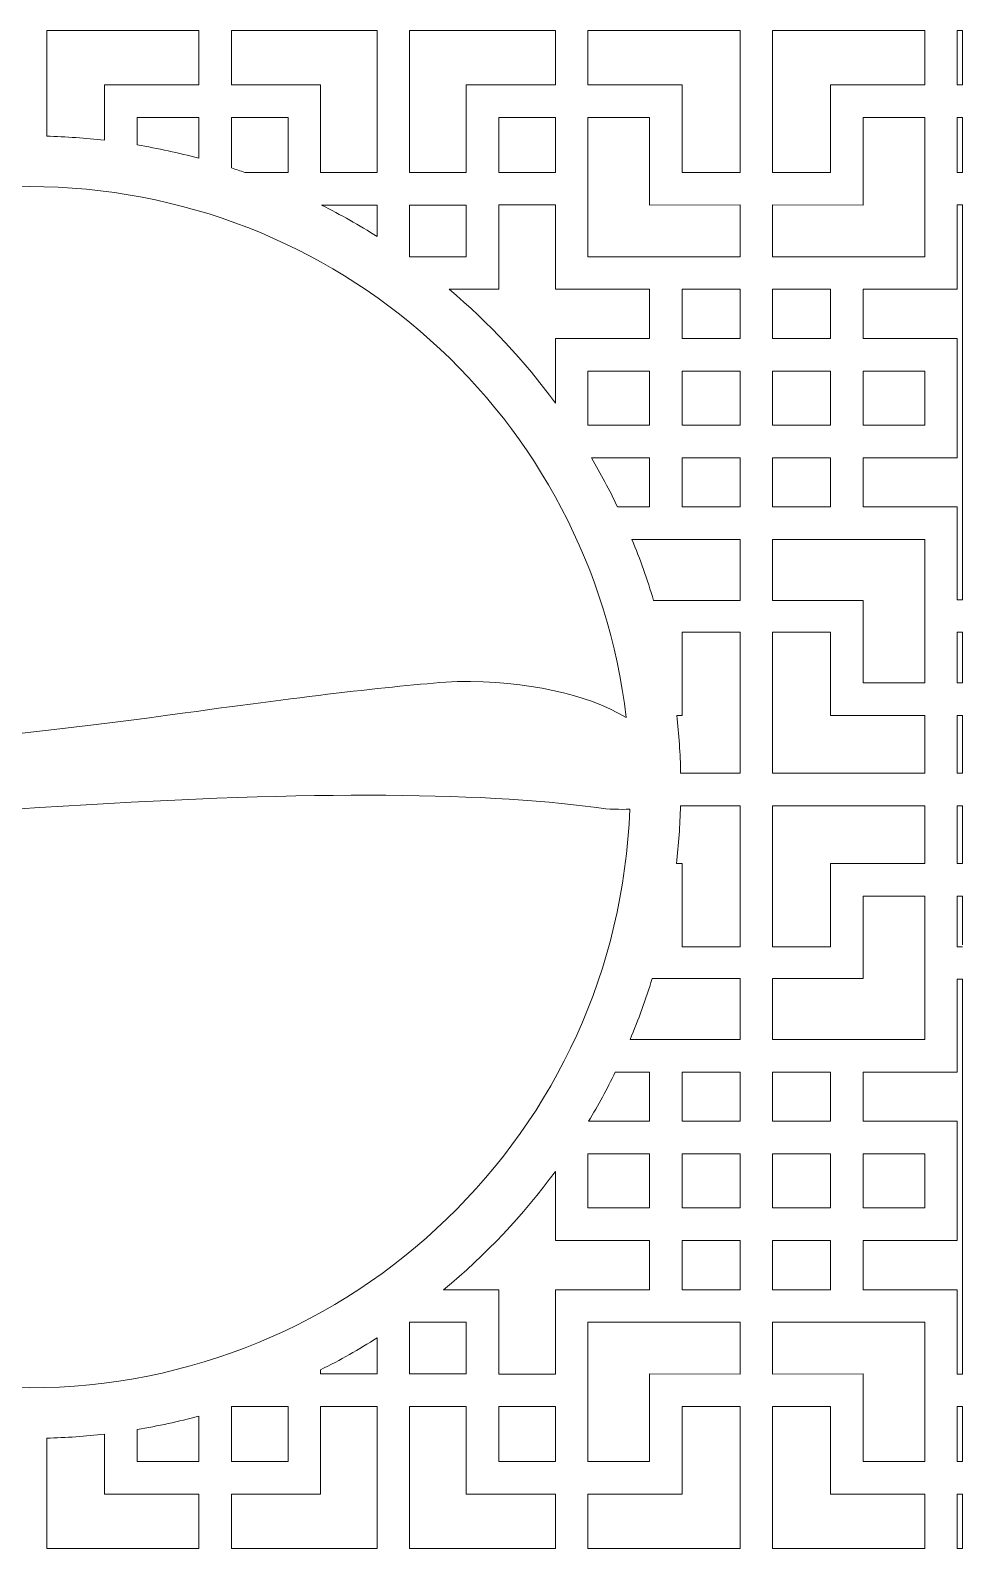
# Model space of a CAD drawing. Header units: centimetres. Extents: x -193 to 324, y -200 to 64.
# Drawn here: x -141.5 to -90, y -110 to -26.1 of the extents above; entities that cross this region are included whole.
import ezdxf

# ---------------------------------------------------------------- set-up
doc = ezdxf.new("R2010")
doc.units = ezdxf.units.CM
doc.header["$MEASUREMENT"] = 0
doc.layers.add('layer 1', color=7, linetype='Continuous')

msp = doc.modelspace()

# ---------------------------------------------------------------- linework, layer by layer
at = {"layer": 'layer 1', "color": 114, "lineweight": 9}
for points, knots in [([(-137.39157, -32.17346), (-137.39157, -32.17346), (-137.39314, -29.10628), (-137.39314, -29.10628), (-137.39314, -29.10628), (-137.39314, -29.10628), (-132.18815, -29.10628), (-132.18815, -29.10628), (-132.18815, -29.10628), (-132.18815, -29.10628), (-132.18815, -26.09628), (-132.18815, -26.09628), (-132.18815, -26.09628), (-132.18815, -26.09628), (-140.59065, -26.09628), (-140.59065, -26.09628), (-140.59065, -26.09628), (-140.59065, -26.09628), (-140.59067, -31.94836), (-140.59067, -31.94836), (-140.59067, -31.94836), (-139.51184, -31.97656), (-138.44479, -32.05228), (-137.39157, -32.17346)], [0, 0, 0, 0, 0.14285714, 0.14285714, 0.14285714, 0.14285714, 0.28571429, 0.28571429, 0.28571429, 0.28571429, 0.42857143, 0.42857143, 0.42857143, 0.42857143, 0.57142857, 0.57142857, 0.57142857, 0.57142857, 0.71428571, 0.71428571, 0.71428571, 0.71428571, 1, 1, 1, 1]), ([(-125.45315, -29.10628), (-125.45315, -29.10628), (-125.45315, -33.95128), (-125.45315, -33.95128), (-125.45315, -33.95128), (-125.45315, -33.95128), (-122.32315, -33.95128), (-122.32315, -33.95128), (-122.32315, -33.95128), (-122.32315, -33.95128), (-122.32315, -26.09628), (-122.32315, -26.09628), (-122.32315, -26.09628), (-122.32315, -26.09628), (-130.38565, -26.09628), (-130.38565, -26.09628), (-130.38565, -26.09628), (-130.38565, -26.09628), (-130.38565, -29.10628), (-130.38565, -29.10628), (-130.38565, -29.10628), (-130.38565, -29.10628), (-125.45315, -29.10628), (-125.45315, -29.10628)], [0, 0, 0, 0, 0.14285714, 0.14285714, 0.14285714, 0.14285714, 0.28571429, 0.28571429, 0.28571429, 0.28571429, 0.42857143, 0.42857143, 0.42857143, 0.42857143, 0.57142857, 0.57142857, 0.57142857, 0.57142857, 0.71428571, 0.71428571, 0.71428571, 0.71428571, 1, 1, 1, 1]), ([(-120.54315, -26.09628), (-120.54315, -26.09628), (-120.54315, -33.95128), (-120.54315, -33.95128), (-120.54315, -33.95128), (-120.54315, -33.95128), (-117.41064, -33.95128), (-117.41064, -33.95128), (-117.41064, -33.95128), (-117.41064, -33.95128), (-117.41315, -29.10628), (-117.41315, -29.10628), (-117.41315, -29.10628), (-117.41315, -29.10628), (-112.48065, -29.10628), (-112.48065, -29.10628), (-112.48065, -29.10628), (-112.48065, -29.10628), (-112.48065, -26.09628), (-112.48065, -26.09628), (-112.48065, -26.09628), (-112.48065, -26.09628), (-120.54315, -26.09628), (-120.54315, -26.09628)], [0, 0, 0, 0, 0.14285714, 0.14285714, 0.14285714, 0.14285714, 0.28571429, 0.28571429, 0.28571429, 0.28571429, 0.42857143, 0.42857143, 0.42857143, 0.42857143, 0.57142857, 0.57142857, 0.57142857, 0.57142857, 0.71428571, 0.71428571, 0.71428571, 0.71428571, 1, 1, 1, 1]), ([(-102.27565, -26.09628), (-102.27565, -26.09628), (-102.27565, -33.95128), (-102.27565, -33.95128), (-102.27565, -33.95128), (-102.27565, -33.95128), (-105.47565, -33.95128), (-105.47565, -33.95128), (-105.47565, -33.95128), (-105.47565, -33.95128), (-105.47315, -29.10628), (-105.47315, -29.10628), (-105.47315, -29.10628), (-105.47315, -29.10628), (-110.67815, -29.10628), (-110.67815, -29.10628), (-110.67815, -29.10628), (-110.67815, -29.10628), (-110.67815, -26.09628), (-110.67815, -26.09628), (-110.67815, -26.09628), (-110.67815, -26.09628), (-102.27565, -26.09628), (-102.27565, -26.09628)], [0, 0, 0, 0, 0.14285714, 0.14285714, 0.14285714, 0.14285714, 0.28571429, 0.28571429, 0.28571429, 0.28571429, 0.42857143, 0.42857143, 0.42857143, 0.42857143, 0.57142857, 0.57142857, 0.57142857, 0.57142857, 0.71428571, 0.71428571, 0.71428571, 0.71428571, 1, 1, 1, 1]), ([(-100.47609, -26.09628), (-100.47609, -26.09628), (-100.47609, -33.95128), (-100.47609, -33.95128), (-100.47609, -33.95128), (-100.47609, -33.95128), (-97.27609, -33.95128), (-97.27609, -33.95128), (-97.27609, -33.95128), (-97.27609, -33.95128), (-97.27859, -29.10628), (-97.27859, -29.10628), (-97.27859, -29.10628), (-97.27859, -29.10628), (-92.07359, -29.10628), (-92.07359, -29.10628), (-92.07359, -29.10628), (-92.07359, -29.10628), (-92.07359, -26.09628), (-92.07359, -26.09628), (-92.07359, -26.09628), (-92.07359, -26.09628), (-100.47609, -26.09628), (-100.47609, -26.09628)], [0, 0, 0, 0, 0.14285714, 0.14285714, 0.14285714, 0.14285714, 0.28571429, 0.28571429, 0.28571429, 0.28571429, 0.42857143, 0.42857143, 0.42857143, 0.42857143, 0.57142857, 0.57142857, 0.57142857, 0.57142857, 0.71428571, 0.71428571, 0.71428571, 0.71428571, 1, 1, 1, 1]), ([(-89.97662, -26.09628), (-89.97662, -26.09628), (-89.9766, -29.10626), (-89.9766, -29.10626), (-89.9766, -29.10626), (-89.9766, -29.10626), (-90.27109, -29.10628), (-90.27109, -29.10628), (-90.27109, -29.10628), (-90.27109, -29.10628), (-90.27109, -26.09628), (-90.27109, -26.09628), (-90.27109, -26.09628), (-90.27109, -26.09628), (-89.97662, -26.09628), (-89.97662, -26.09628)], [0, 0, 0, 0, 0.2, 0.2, 0.2, 0.2, 0.4, 0.4, 0.4, 0.4, 0.6, 0.6, 0.6, 0.6, 1, 1, 1, 1]), ([(-132.1897, -33.16508), (-132.1897, -33.16508), (-132.18815, -30.90628), (-132.18815, -30.90628), (-132.18815, -30.90628), (-132.18815, -30.90628), (-135.59065, -30.90628), (-135.59065, -30.90628), (-135.59065, -30.90628), (-135.59065, -30.90628), (-135.59069, -32.4269), (-135.59069, -32.4269), (-135.59069, -32.4269), (-134.43759, -32.61904), (-133.303, -32.86604), (-132.1897, -33.16508)], [0, 0, 0, 0, 0.2, 0.2, 0.2, 0.2, 0.4, 0.4, 0.4, 0.4, 0.6, 0.6, 0.6, 0.6, 1, 1, 1, 1]), ([(-129.63835, -33.95378), (-129.63835, -33.95378), (-127.25315, -33.95378), (-127.25315, -33.95378), (-127.25315, -33.95378), (-127.25315, -33.95378), (-127.25315, -30.90628), (-127.25315, -30.90628), (-127.25315, -30.90628), (-127.25315, -30.90628), (-130.38565, -30.90628), (-130.38565, -30.90628), (-130.38565, -30.90628), (-130.38565, -30.90628), (-130.38566, -33.70101), (-130.38566, -33.70101), (-130.38566, -33.70101), (-130.13535, -33.7826), (-129.88623, -33.86687), (-129.63835, -33.95378)], [0, 0, 0, 0, 0.16666667, 0.16666667, 0.16666667, 0.16666667, 0.33333333, 0.33333333, 0.33333333, 0.33333333, 0.5, 0.5, 0.5, 0.5, 0.66666667, 0.66666667, 0.66666667, 0.66666667, 1, 1, 1, 1]), ([(-115.61315, -33.95378), (-115.61315, -33.95378), (-112.48065, -33.95378), (-112.48065, -33.95378), (-112.48065, -33.95378), (-112.48065, -33.95378), (-112.48065, -30.90628), (-112.48065, -30.90628), (-112.48065, -30.90628), (-112.48065, -30.90628), (-115.61315, -30.90628), (-115.61315, -30.90628), (-115.61315, -30.90628), (-115.61315, -30.90628), (-115.61315, -33.95378), (-115.61315, -33.95378)], [0, 0, 0, 0, 0.2, 0.2, 0.2, 0.2, 0.4, 0.4, 0.4, 0.4, 0.6, 0.6, 0.6, 0.6, 1, 1, 1, 1]), ([(-107.27565, -35.75378), (-107.27565, -35.75378), (-102.27565, -35.74878), (-102.27565, -35.74878), (-102.27565, -35.74878), (-102.27565, -35.74878), (-102.27565, -38.60878), (-102.27565, -38.60878), (-102.27565, -38.60878), (-102.27565, -38.60878), (-110.67815, -38.60878), (-110.67815, -38.60878), (-110.67815, -38.60878), (-110.67815, -38.60878), (-110.67815, -30.90628), (-110.67815, -30.90628), (-110.67815, -30.90628), (-110.67815, -30.90628), (-107.27565, -30.90628), (-107.27565, -30.90628), (-107.27565, -30.90628), (-107.27565, -30.90628), (-107.27565, -35.75378), (-107.27565, -35.75378)], [0, 0, 0, 0, 0.14285714, 0.14285714, 0.14285714, 0.14285714, 0.28571429, 0.28571429, 0.28571429, 0.28571429, 0.42857143, 0.42857143, 0.42857143, 0.42857143, 0.57142857, 0.57142857, 0.57142857, 0.57142857, 0.71428571, 0.71428571, 0.71428571, 0.71428571, 1, 1, 1, 1]), ([(-95.47609, -35.75378), (-95.47609, -35.75378), (-100.47609, -35.74878), (-100.47609, -35.74878), (-100.47609, -35.74878), (-100.47609, -35.74878), (-100.47609, -38.60878), (-100.47609, -38.60878), (-100.47609, -38.60878), (-100.47609, -38.60878), (-92.07359, -38.60878), (-92.07359, -38.60878), (-92.07359, -38.60878), (-92.07359, -38.60878), (-92.07359, -30.90628), (-92.07359, -30.90628), (-92.07359, -30.90628), (-92.07359, -30.90628), (-95.47609, -30.90628), (-95.47609, -30.90628), (-95.47609, -30.90628), (-95.47609, -30.90628), (-95.47609, -35.75378), (-95.47609, -35.75378)], [0, 0, 0, 0, 0.14285714, 0.14285714, 0.14285714, 0.14285714, 0.28571429, 0.28571429, 0.28571429, 0.28571429, 0.42857143, 0.42857143, 0.42857143, 0.42857143, 0.57142857, 0.57142857, 0.57142857, 0.57142857, 0.71428571, 0.71428571, 0.71428571, 0.71428571, 1, 1, 1, 1]), ([(-89.97662, -30.90628), (-89.97662, -30.90628), (-89.9766, -33.95376), (-89.9766, -33.95376), (-89.9766, -33.95376), (-89.9766, -33.95376), (-90.27109, -33.95378), (-90.27109, -33.95378), (-90.27109, -33.95378), (-90.27109, -33.95378), (-90.27109, -30.90628), (-90.27109, -30.90628), (-90.27109, -30.90628), (-90.27109, -30.90628), (-89.97662, -30.90628), (-89.97662, -30.90628)], [0, 0, 0, 0, 0.2, 0.2, 0.2, 0.2, 0.4, 0.4, 0.4, 0.4, 0.6, 0.6, 0.6, 0.6, 1, 1, 1, 1]), ([(-108.57075, -64.08141), (-110.48132, -47.56373), (-124.52015, -34.73583), (-141.54921, -34.73583), (-141.54921, -34.73583), (-159.88197, -34.73583), (-174.74921, -49.60307), (-174.74921, -67.93583), (-174.74921, -67.93583), (-174.74921, -68.00218), (-174.74901, -68.06848), (-174.74862, -68.13474), (-174.74862, -68.13474), (-174.59185, -68.08884), (-174.41446, -68.05138), (-174.21653, -68.02233), (-174.21653, -68.02233), (-156.953, -66.61976), (-143.19589, -65.23212), (-132.94521, -63.82955), (-132.94521, -63.82955), (-126.18602, -62.88953), (-121.17258, -62.30761), (-117.9049, -62.0838), (-117.9049, -62.0838), (-113.96426, -62.0838), (-110.84684, -62.74665), (-108.57075, -64.08141)], [0, 0, 0, 0, 0.125, 0.125, 0.125, 0.125, 0.25, 0.25, 0.25, 0.25, 0.375, 0.375, 0.375, 0.375, 0.5, 0.5, 0.5, 0.5, 0.625, 0.625, 0.625, 0.625, 0.75, 0.75, 0.75, 0.75, 1, 1, 1, 1]), ([(-122.32319, -37.49602), (-122.32319, -37.49602), (-122.32315, -35.75378), (-122.32315, -35.75378), (-122.32315, -35.75378), (-122.32315, -35.75378), (-125.40032, -35.75375), (-125.40032, -35.75375), (-125.40032, -35.75375), (-124.34382, -36.28505), (-123.31705, -36.86688), (-122.32319, -37.49602)], [0, 0, 0, 0, 0.25, 0.25, 0.25, 0.25, 0.5, 0.5, 0.5, 0.5, 1, 1, 1, 1]), ([(-120.54315, -38.61128), (-120.54315, -38.61128), (-117.41065, -38.61128), (-117.41065, -38.61128), (-117.41065, -38.61128), (-117.41065, -38.61128), (-117.41065, -35.75378), (-117.41065, -35.75378), (-117.41065, -35.75378), (-117.41065, -35.75378), (-120.54315, -35.75378), (-120.54315, -35.75378), (-120.54315, -35.75378), (-120.54315, -35.75378), (-120.54315, -38.61128), (-120.54315, -38.61128)], [0, 0, 0, 0, 0.2, 0.2, 0.2, 0.2, 0.4, 0.4, 0.4, 0.4, 0.6, 0.6, 0.6, 0.6, 1, 1, 1, 1]), ([(-112.48062, -46.69736), (-112.48062, -46.69736), (-112.48065, -43.12878), (-112.48065, -43.12878), (-112.48065, -43.12878), (-112.48065, -43.12878), (-107.27565, -43.12879), (-107.27565, -43.12879), (-107.27565, -43.12879), (-107.27565, -43.12879), (-107.27565, -40.40879), (-107.27565, -40.40879), (-107.27565, -40.40879), (-107.27565, -40.40879), (-112.48065, -40.41128), (-112.48065, -40.41128), (-112.48065, -40.41128), (-112.48065, -40.41128), (-112.48065, -35.74878), (-112.48065, -35.74878), (-112.48065, -35.74878), (-112.48065, -35.74878), (-115.60815, -35.74878), (-115.60815, -35.74878), (-115.60815, -35.74878), (-115.60815, -35.74878), (-115.59568, -40.40879), (-115.59568, -40.40879), (-115.59568, -40.40879), (-115.59568, -40.40879), (-118.35033, -40.40876), (-118.35033, -40.40876), (-118.35033, -40.40876), (-116.15327, -42.26237), (-114.18108, -44.37419), (-112.48062, -46.69736)], [0, 0, 0, 0, 0.1, 0.1, 0.1, 0.1, 0.2, 0.2, 0.2, 0.2, 0.3, 0.3, 0.3, 0.3, 0.4, 0.4, 0.4, 0.4, 0.5, 0.5, 0.5, 0.5, 0.6, 0.6, 0.6, 0.6, 0.7, 0.7, 0.7, 0.7, 0.8, 0.8, 0.8, 0.8, 1, 1, 1, 1]), ([(-89.97661, -35.74877), (-89.97661, -35.74877), (-89.97661, -57.57379), (-89.97661, -57.57379), (-89.97661, -57.57379), (-89.97661, -57.57379), (-90.27109, -57.57379), (-90.27109, -57.57379), (-90.27109, -57.57379), (-90.27109, -57.57379), (-90.27109, -52.43629), (-90.27109, -52.43629), (-90.27109, -52.43629), (-90.27109, -52.43629), (-95.47609, -52.43629), (-95.47609, -52.43629), (-95.47609, -52.43629), (-95.47609, -52.43629), (-95.47609, -49.72378), (-95.47609, -49.72378), (-95.47609, -49.72378), (-95.47609, -49.72378), (-90.27109, -49.72379), (-90.27109, -49.72379), (-90.27109, -49.72379), (-90.27109, -49.72379), (-90.27109, -43.12878), (-90.27109, -43.12878), (-90.27109, -43.12878), (-90.27109, -43.12878), (-95.47609, -43.12879), (-95.47609, -43.12879), (-95.47609, -43.12879), (-95.47609, -43.12879), (-95.47609, -40.40879), (-95.47609, -40.40879), (-95.47609, -40.40879), (-95.47609, -40.40879), (-90.27109, -40.41128), (-90.27109, -40.41128), (-90.27109, -40.41128), (-90.27109, -40.41128), (-90.27109, -35.74878), (-90.27109, -35.74878), (-90.27109, -35.74878), (-90.27109, -35.74878), (-89.97661, -35.74877), (-89.97661, -35.74877)], [0, 0, 0, 0, 0.07692308, 0.07692308, 0.07692308, 0.07692308, 0.15384615, 0.15384615, 0.15384615, 0.15384615, 0.23076923, 0.23076923, 0.23076923, 0.23076923, 0.30769231, 0.30769231, 0.30769231, 0.30769231, 0.38461538, 0.38461538, 0.38461538, 0.38461538, 0.46153846, 0.46153846, 0.46153846, 0.46153846, 0.53846154, 0.53846154, 0.53846154, 0.53846154, 0.61538462, 0.61538462, 0.61538462, 0.61538462, 0.69230769, 0.69230769, 0.69230769, 0.69230769, 0.76923077, 0.76923077, 0.76923077, 0.76923077, 0.84615385, 0.84615385, 0.84615385, 0.84615385, 1, 1, 1, 1]), ([(-105.47565, -43.13128), (-105.47565, -43.13128), (-102.27565, -43.13128), (-102.27565, -43.13128), (-102.27565, -43.13128), (-102.27565, -43.13128), (-102.27565, -40.40879), (-102.27565, -40.40879), (-102.27565, -40.40879), (-102.27565, -40.40879), (-105.47565, -40.40879), (-105.47565, -40.40879), (-105.47565, -40.40879), (-105.47565, -40.40879), (-105.47565, -43.13128), (-105.47565, -43.13128)], [0, 0, 0, 0, 0.2, 0.2, 0.2, 0.2, 0.4, 0.4, 0.4, 0.4, 0.6, 0.6, 0.6, 0.6, 1, 1, 1, 1]), ([(-97.27609, -43.13128), (-97.27609, -43.13128), (-100.47609, -43.13128), (-100.47609, -43.13128), (-100.47609, -43.13128), (-100.47609, -43.13128), (-100.47609, -40.40879), (-100.47609, -40.40879), (-100.47609, -40.40879), (-100.47609, -40.40879), (-97.27609, -40.40879), (-97.27609, -40.40879), (-97.27609, -40.40879), (-97.27609, -40.40879), (-97.27609, -43.13128), (-97.27609, -43.13128)], [0, 0, 0, 0, 0.2, 0.2, 0.2, 0.2, 0.4, 0.4, 0.4, 0.4, 0.6, 0.6, 0.6, 0.6, 1, 1, 1, 1]), ([(-110.67815, -47.92378), (-110.67815, -47.92378), (-107.27065, -47.92378), (-107.27065, -47.92378), (-107.27065, -47.92378), (-107.27065, -47.92378), (-107.27065, -44.93379), (-107.27065, -44.93379), (-107.27065, -44.93379), (-107.27065, -44.93379), (-110.67815, -44.93379), (-110.67815, -44.93379), (-110.67815, -44.93379), (-110.67815, -44.93379), (-110.67815, -47.92378), (-110.67815, -47.92378)], [0, 0, 0, 0, 0.2, 0.2, 0.2, 0.2, 0.4, 0.4, 0.4, 0.4, 0.6, 0.6, 0.6, 0.6, 1, 1, 1, 1]), ([(-105.47565, -47.92378), (-105.47565, -47.92378), (-102.27565, -47.92378), (-102.27565, -47.92378), (-102.27565, -47.92378), (-102.27565, -47.92378), (-102.27565, -44.92879), (-102.27565, -44.92879), (-102.27565, -44.92879), (-102.27565, -44.92879), (-105.47565, -44.92879), (-105.47565, -44.92879), (-105.47565, -44.92879), (-105.47565, -44.92879), (-105.47565, -47.92378), (-105.47565, -47.92378)], [0, 0, 0, 0, 0.2, 0.2, 0.2, 0.2, 0.4, 0.4, 0.4, 0.4, 0.6, 0.6, 0.6, 0.6, 1, 1, 1, 1]), ([(-97.27609, -47.92378), (-97.27609, -47.92378), (-100.47609, -47.92378), (-100.47609, -47.92378), (-100.47609, -47.92378), (-100.47609, -47.92378), (-100.47609, -44.92879), (-100.47609, -44.92879), (-100.47609, -44.92879), (-100.47609, -44.92879), (-97.27609, -44.92879), (-97.27609, -44.92879), (-97.27609, -44.92879), (-97.27609, -44.92879), (-97.27609, -47.92378), (-97.27609, -47.92378)], [0, 0, 0, 0, 0.2, 0.2, 0.2, 0.2, 0.4, 0.4, 0.4, 0.4, 0.6, 0.6, 0.6, 0.6, 1, 1, 1, 1]), ([(-92.07359, -47.92378), (-92.07359, -47.92378), (-95.48109, -47.92378), (-95.48109, -47.92378), (-95.48109, -47.92378), (-95.48109, -47.92378), (-95.48109, -44.93379), (-95.48109, -44.93379), (-95.48109, -44.93379), (-95.48109, -44.93379), (-92.07359, -44.93379), (-92.07359, -44.93379), (-92.07359, -44.93379), (-92.07359, -44.93379), (-92.07359, -47.92378), (-92.07359, -47.92378)], [0, 0, 0, 0, 0.2, 0.2, 0.2, 0.2, 0.4, 0.4, 0.4, 0.4, 0.6, 0.6, 0.6, 0.6, 1, 1, 1, 1]), ([(-109.04869, -52.43629), (-109.04869, -52.43629), (-107.27565, -52.43629), (-107.27565, -52.43629), (-107.27565, -52.43629), (-107.27565, -52.43629), (-107.27565, -49.72378), (-107.27565, -49.72378), (-107.27565, -49.72378), (-107.27565, -49.72378), (-110.4907, -49.72372), (-110.4907, -49.72372), (-110.4907, -49.72372), (-109.97295, -50.60463), (-109.49158, -51.50951), (-109.04869, -52.43629)], [0, 0, 0, 0, 0.2, 0.2, 0.2, 0.2, 0.4, 0.4, 0.4, 0.4, 0.6, 0.6, 0.6, 0.6, 1, 1, 1, 1]), ([(-105.47565, -52.43878), (-105.47565, -52.43878), (-102.27565, -52.43878), (-102.27565, -52.43878), (-102.27565, -52.43878), (-102.27565, -52.43878), (-102.27565, -49.72378), (-102.27565, -49.72378), (-102.27565, -49.72378), (-102.27565, -49.72378), (-105.47565, -49.72378), (-105.47565, -49.72378), (-105.47565, -49.72378), (-105.47565, -49.72378), (-105.47565, -52.43878), (-105.47565, -52.43878)], [0, 0, 0, 0, 0.2, 0.2, 0.2, 0.2, 0.4, 0.4, 0.4, 0.4, 0.6, 0.6, 0.6, 0.6, 1, 1, 1, 1]), ([(-97.27609, -52.43878), (-97.27609, -52.43878), (-100.47609, -52.43878), (-100.47609, -52.43878), (-100.47609, -52.43878), (-100.47609, -52.43878), (-100.47609, -49.72378), (-100.47609, -49.72378), (-100.47609, -49.72378), (-100.47609, -49.72378), (-97.27609, -49.72378), (-97.27609, -49.72378), (-97.27609, -49.72378), (-97.27609, -49.72378), (-97.27609, -52.43878), (-97.27609, -52.43878)], [0, 0, 0, 0, 0.2, 0.2, 0.2, 0.2, 0.4, 0.4, 0.4, 0.4, 0.6, 0.6, 0.6, 0.6, 1, 1, 1, 1]), ([(-107.05334, -57.60753), (-107.05334, -57.60753), (-102.27565, -57.60753), (-102.27565, -57.60753), (-102.27565, -57.60753), (-102.27565, -57.60753), (-102.27565, -54.23879), (-102.27565, -54.23879), (-102.27565, -54.23879), (-102.27565, -54.23879), (-108.24754, -54.23872), (-108.24754, -54.23872), (-108.24754, -54.23872), (-107.79582, -55.3355), (-107.3967, -56.45948), (-107.05334, -57.60753)], [0, 0, 0, 0, 0.2, 0.2, 0.2, 0.2, 0.4, 0.4, 0.4, 0.4, 0.6, 0.6, 0.6, 0.6, 1, 1, 1, 1]), ([(-92.07359, -54.23879), (-92.07359, -54.23879), (-92.07359, -62.16378), (-92.07359, -62.16378), (-92.07359, -62.16378), (-92.07359, -62.16378), (-95.47762, -62.16378), (-95.47762, -62.16378), (-95.47762, -62.16378), (-95.47762, -62.16378), (-95.47609, -57.60753), (-95.47609, -57.60753), (-95.47609, -57.60753), (-95.47609, -57.60753), (-100.47609, -57.60753), (-100.47609, -57.60753), (-100.47609, -57.60753), (-100.47609, -57.60753), (-100.47609, -54.23879), (-100.47609, -54.23879), (-100.47609, -54.23879), (-100.47609, -54.23879), (-92.07359, -54.23879), (-92.07359, -54.23879)], [0, 0, 0, 0, 0.14285714, 0.14285714, 0.14285714, 0.14285714, 0.28571429, 0.28571429, 0.28571429, 0.28571429, 0.42857143, 0.42857143, 0.42857143, 0.42857143, 0.57142857, 0.57142857, 0.57142857, 0.57142857, 0.71428571, 0.71428571, 0.71428571, 0.71428571, 1, 1, 1, 1]), ([(-105.55732, -67.16378), (-105.55732, -67.16378), (-102.27565, -67.16378), (-102.27565, -67.16378), (-102.27565, -67.16378), (-102.27565, -67.16378), (-102.27565, -59.37378), (-102.27565, -59.37378), (-102.27565, -59.37378), (-102.27565, -59.37378), (-105.47315, -59.37378), (-105.47315, -59.37378), (-105.47315, -59.37378), (-105.47315, -59.37378), (-105.47315, -63.96378), (-105.47315, -63.96378), (-105.47315, -63.96378), (-105.47315, -63.96378), (-105.76594, -63.96375), (-105.76594, -63.96375), (-105.76594, -63.96375), (-105.65025, -65.01742), (-105.58003, -66.08477), (-105.55732, -67.16378)], [0, 0, 0, 0, 0.14285714, 0.14285714, 0.14285714, 0.14285714, 0.28571429, 0.28571429, 0.28571429, 0.28571429, 0.42857143, 0.42857143, 0.42857143, 0.42857143, 0.57142857, 0.57142857, 0.57142857, 0.57142857, 0.71428571, 0.71428571, 0.71428571, 0.71428571, 1, 1, 1, 1]), ([(-100.47609, -67.16378), (-100.47609, -67.16378), (-100.47609, -59.37378), (-100.47609, -59.37378), (-100.47609, -59.37378), (-100.47609, -59.37378), (-97.27859, -59.37378), (-97.27859, -59.37378), (-97.27859, -59.37378), (-97.27859, -59.37378), (-97.27859, -63.96378), (-97.27859, -63.96378), (-97.27859, -63.96378), (-97.27859, -63.96378), (-92.07109, -63.96378), (-92.07109, -63.96378), (-92.07109, -63.96378), (-92.07109, -63.96378), (-92.07109, -67.16378), (-92.07109, -67.16378), (-92.07109, -67.16378), (-92.07109, -67.16378), (-100.47609, -67.16378), (-100.47609, -67.16378)], [0, 0, 0, 0, 0.14285714, 0.14285714, 0.14285714, 0.14285714, 0.28571429, 0.28571429, 0.28571429, 0.28571429, 0.42857143, 0.42857143, 0.42857143, 0.42857143, 0.57142857, 0.57142857, 0.57142857, 0.57142857, 0.71428571, 0.71428571, 0.71428571, 0.71428571, 1, 1, 1, 1]), ([(-89.97661, -59.37378), (-89.97661, -59.37378), (-89.97661, -62.16379), (-89.97661, -62.16379), (-89.97661, -62.16379), (-89.97661, -62.16379), (-90.27109, -62.16378), (-90.27109, -62.16378), (-90.27109, -62.16378), (-90.27109, -62.16378), (-90.27109, -59.37378), (-90.27109, -59.37378), (-90.27109, -59.37378), (-90.27109, -59.37378), (-89.97661, -59.37378), (-89.97661, -59.37378)], [0, 0, 0, 0, 0.2, 0.2, 0.2, 0.2, 0.4, 0.4, 0.4, 0.4, 0.6, 0.6, 0.6, 0.6, 1, 1, 1, 1]), ([(-89.97661, -63.96378), (-89.97661, -63.96378), (-89.97661, -67.16378), (-89.97661, -67.16378), (-89.97661, -67.16378), (-89.97661, -67.16378), (-90.27109, -67.16378), (-90.27109, -67.16378), (-90.27109, -67.16378), (-90.27109, -67.16378), (-90.27109, -63.96378), (-90.27109, -63.96378), (-90.27109, -63.96378), (-90.27109, -63.96378), (-89.97661, -63.96378), (-89.97661, -63.96378)], [0, 0, 0, 0, 0.2, 0.2, 0.2, 0.2, 0.4, 0.4, 0.4, 0.4, 0.6, 0.6, 0.6, 0.6, 1, 1, 1, 1]), ([(-108.37095, -69.14844), (-108.89053, -69.17411), (-109.50438, -69.16418), (-110.20569, -69.0668), (-110.20569, -69.0668), (-116.74348, -68.15895), (-126.99175, -68.1417), (-140.9876, -69.0668), (-140.9876, -69.0668), (-152.64085, -69.76808), (-161.9399, -71.15388), (-168.96436, -72.9164), (-168.96436, -72.9164), (-170.29637, -73.25061), (-172.21418, -72.39035), (-174.63897, -70.66012), (-174.63897, -70.66012), (-173.25279, -87.71908), (-158.96471, -101.13583), (-141.54921, -101.13583), (-141.54921, -101.13583), (-123.62241, -101.13583), (-109.00932, -86.91971), (-108.37095, -69.14844)], [0, 0, 0, 0, 0.14285714, 0.14285714, 0.14285714, 0.14285714, 0.28571429, 0.28571429, 0.28571429, 0.28571429, 0.42857143, 0.42857143, 0.42857143, 0.42857143, 0.57142857, 0.57142857, 0.57142857, 0.57142857, 0.71428571, 0.71428571, 0.71428571, 0.71428571, 1, 1, 1, 1]), ([(-105.56356, -68.96254), (-105.56356, -68.96254), (-102.27565, -68.96258), (-102.27565, -68.96258), (-102.27565, -68.96258), (-102.27565, -68.96258), (-102.27565, -76.75258), (-102.27565, -76.75258), (-102.27565, -76.75258), (-102.27565, -76.75258), (-105.47315, -76.75258), (-105.47315, -76.75258), (-105.47315, -76.75258), (-105.47315, -76.75258), (-105.47315, -72.16258), (-105.47315, -72.16258), (-105.47315, -72.16258), (-105.47315, -72.16258), (-105.79481, -72.16259), (-105.79481, -72.16259), (-105.79481, -72.16259), (-105.67154, -71.10912), (-105.59379, -70.04175), (-105.56356, -68.96254)], [0, 0, 0, 0, 0.14285714, 0.14285714, 0.14285714, 0.14285714, 0.28571429, 0.28571429, 0.28571429, 0.28571429, 0.42857143, 0.42857143, 0.42857143, 0.42857143, 0.57142857, 0.57142857, 0.57142857, 0.57142857, 0.71428571, 0.71428571, 0.71428571, 0.71428571, 1, 1, 1, 1]), ([(-100.47609, -68.96258), (-100.47609, -68.96258), (-100.47609, -76.75258), (-100.47609, -76.75258), (-100.47609, -76.75258), (-100.47609, -76.75258), (-97.27859, -76.75258), (-97.27859, -76.75258), (-97.27859, -76.75258), (-97.27859, -76.75258), (-97.27859, -72.16258), (-97.27859, -72.16258), (-97.27859, -72.16258), (-97.27859, -72.16258), (-92.07109, -72.16258), (-92.07109, -72.16258), (-92.07109, -72.16258), (-92.07109, -72.16258), (-92.07109, -68.96258), (-92.07109, -68.96258), (-92.07109, -68.96258), (-92.07109, -68.96258), (-100.47609, -68.96258), (-100.47609, -68.96258)], [0, 0, 0, 0, 0.14285714, 0.14285714, 0.14285714, 0.14285714, 0.28571429, 0.28571429, 0.28571429, 0.28571429, 0.42857143, 0.42857143, 0.42857143, 0.42857143, 0.57142857, 0.57142857, 0.57142857, 0.57142857, 0.71428571, 0.71428571, 0.71428571, 0.71428571, 1, 1, 1, 1]), ([(-89.97661, -68.96258), (-89.97661, -68.96258), (-89.97661, -72.16258), (-89.97661, -72.16258), (-89.97661, -72.16258), (-89.97661, -72.16258), (-90.27109, -72.16258), (-90.27109, -72.16258), (-90.27109, -72.16258), (-90.27109, -72.16258), (-90.27109, -68.96258), (-90.27109, -68.96258), (-90.27109, -68.96258), (-90.27109, -68.96258), (-89.97661, -68.96258), (-89.97661, -68.96258)], [0, 0, 0, 0, 0.2, 0.2, 0.2, 0.2, 0.4, 0.4, 0.4, 0.4, 0.6, 0.6, 0.6, 0.6, 1, 1, 1, 1]), ([(-92.07359, -81.88757), (-92.07359, -81.88757), (-92.07359, -73.96258), (-92.07359, -73.96258), (-92.07359, -73.96258), (-92.07359, -73.96258), (-95.47762, -73.96258), (-95.47762, -73.96258), (-95.47762, -73.96258), (-95.47762, -73.96258), (-95.47609, -78.51883), (-95.47609, -78.51883), (-95.47609, -78.51883), (-95.47609, -78.51883), (-100.47609, -78.51883), (-100.47609, -78.51883), (-100.47609, -78.51883), (-100.47609, -78.51883), (-100.47609, -81.88757), (-100.47609, -81.88757), (-100.47609, -81.88757), (-100.47609, -81.88757), (-92.07359, -81.88757), (-92.07359, -81.88757)], [0, 0, 0, 0, 0.14285714, 0.14285714, 0.14285714, 0.14285714, 0.28571429, 0.28571429, 0.28571429, 0.28571429, 0.42857143, 0.42857143, 0.42857143, 0.42857143, 0.57142857, 0.57142857, 0.57142857, 0.57142857, 0.71428571, 0.71428571, 0.71428571, 0.71428571, 1, 1, 1, 1]), ([(-108.35355, -81.88763), (-108.35355, -81.88763), (-102.27565, -81.88757), (-102.27565, -81.88757), (-102.27565, -81.88757), (-102.27565, -81.88757), (-102.27565, -78.51883), (-102.27565, -78.51883), (-102.27565, -78.51883), (-102.27565, -78.51883), (-107.13052, -78.5188), (-107.13052, -78.5188), (-107.13052, -78.5188), (-107.48334, -79.66725), (-107.89207, -80.79126), (-108.35355, -81.88763)], [0, 0, 0, 0, 0.2, 0.2, 0.2, 0.2, 0.4, 0.4, 0.4, 0.4, 0.6, 0.6, 0.6, 0.6, 1, 1, 1, 1]), ([(-89.97661, -78.55257), (-89.97661, -78.55257), (-89.9766, -100.37758), (-89.9766, -100.37758), (-89.9766, -100.37758), (-89.9766, -100.37758), (-90.27109, -100.37758), (-90.27109, -100.37758), (-90.27109, -100.37758), (-90.27109, -100.37758), (-90.27109, -95.71508), (-90.27109, -95.71508), (-90.27109, -95.71508), (-90.27109, -95.71508), (-95.47609, -95.71757), (-95.47609, -95.71757), (-95.47609, -95.71757), (-95.47609, -95.71757), (-95.47609, -92.99757), (-95.47609, -92.99757), (-95.47609, -92.99757), (-95.47609, -92.99757), (-90.27109, -92.99758), (-90.27109, -92.99758), (-90.27109, -92.99758), (-90.27109, -92.99758), (-90.27109, -86.40257), (-90.27109, -86.40257), (-90.27109, -86.40257), (-90.27109, -86.40257), (-95.47609, -86.40258), (-95.47609, -86.40258), (-95.47609, -86.40258), (-95.47609, -86.40258), (-95.47609, -83.69007), (-95.47609, -83.69007), (-95.47609, -83.69007), (-95.47609, -83.69007), (-90.27109, -83.69007), (-90.27109, -83.69007), (-90.27109, -83.69007), (-90.27109, -83.69007), (-90.27109, -78.55257), (-90.27109, -78.55257), (-90.27109, -78.55257), (-90.27109, -78.55257), (-89.97661, -78.55257), (-89.97661, -78.55257)], [0, 0, 0, 0, 0.07692308, 0.07692308, 0.07692308, 0.07692308, 0.15384615, 0.15384615, 0.15384615, 0.15384615, 0.23076923, 0.23076923, 0.23076923, 0.23076923, 0.30769231, 0.30769231, 0.30769231, 0.30769231, 0.38461538, 0.38461538, 0.38461538, 0.38461538, 0.46153846, 0.46153846, 0.46153846, 0.46153846, 0.53846154, 0.53846154, 0.53846154, 0.53846154, 0.61538462, 0.61538462, 0.61538462, 0.61538462, 0.69230769, 0.69230769, 0.69230769, 0.69230769, 0.76923077, 0.76923077, 0.76923077, 0.76923077, 0.84615385, 0.84615385, 0.84615385, 0.84615385, 1, 1, 1, 1]), ([(-110.64171, -86.40262), (-110.64171, -86.40262), (-107.27565, -86.40258), (-107.27565, -86.40258), (-107.27565, -86.40258), (-107.27565, -86.40258), (-107.27565, -83.69007), (-107.27565, -83.69007), (-107.27565, -83.69007), (-107.27565, -83.69007), (-109.17159, -83.69011), (-109.17159, -83.69011), (-109.17159, -83.69011), (-109.62366, -84.61726), (-110.11442, -85.52214), (-110.64171, -86.40262)], [0, 0, 0, 0, 0.2, 0.2, 0.2, 0.2, 0.4, 0.4, 0.4, 0.4, 0.6, 0.6, 0.6, 0.6, 1, 1, 1, 1]), ([(-105.47565, -83.68758), (-105.47565, -83.68758), (-102.27565, -83.68758), (-102.27565, -83.68758), (-102.27565, -83.68758), (-102.27565, -83.68758), (-102.27565, -86.40258), (-102.27565, -86.40258), (-102.27565, -86.40258), (-102.27565, -86.40258), (-105.47565, -86.40258), (-105.47565, -86.40258), (-105.47565, -86.40258), (-105.47565, -86.40258), (-105.47565, -83.68758), (-105.47565, -83.68758)], [0, 0, 0, 0, 0.2, 0.2, 0.2, 0.2, 0.4, 0.4, 0.4, 0.4, 0.6, 0.6, 0.6, 0.6, 1, 1, 1, 1]), ([(-97.27609, -83.68758), (-97.27609, -83.68758), (-100.47609, -83.68758), (-100.47609, -83.68758), (-100.47609, -83.68758), (-100.47609, -83.68758), (-100.47609, -86.40258), (-100.47609, -86.40258), (-100.47609, -86.40258), (-100.47609, -86.40258), (-97.27609, -86.40258), (-97.27609, -86.40258), (-97.27609, -86.40258), (-97.27609, -86.40258), (-97.27609, -83.68758), (-97.27609, -83.68758)], [0, 0, 0, 0, 0.2, 0.2, 0.2, 0.2, 0.4, 0.4, 0.4, 0.4, 0.6, 0.6, 0.6, 0.6, 1, 1, 1, 1]), ([(-110.67815, -88.20258), (-110.67815, -88.20258), (-107.27065, -88.20258), (-107.27065, -88.20258), (-107.27065, -88.20258), (-107.27065, -88.20258), (-107.27065, -91.19257), (-107.27065, -91.19257), (-107.27065, -91.19257), (-107.27065, -91.19257), (-110.67815, -91.19257), (-110.67815, -91.19257), (-110.67815, -91.19257), (-110.67815, -91.19257), (-110.67815, -88.20258), (-110.67815, -88.20258)], [0, 0, 0, 0, 0.2, 0.2, 0.2, 0.2, 0.4, 0.4, 0.4, 0.4, 0.6, 0.6, 0.6, 0.6, 1, 1, 1, 1]), ([(-105.47565, -88.20258), (-105.47565, -88.20258), (-102.27565, -88.20258), (-102.27565, -88.20258), (-102.27565, -88.20258), (-102.27565, -88.20258), (-102.27565, -91.19757), (-102.27565, -91.19757), (-102.27565, -91.19757), (-102.27565, -91.19757), (-105.47565, -91.19757), (-105.47565, -91.19757), (-105.47565, -91.19757), (-105.47565, -91.19757), (-105.47565, -88.20258), (-105.47565, -88.20258)], [0, 0, 0, 0, 0.2, 0.2, 0.2, 0.2, 0.4, 0.4, 0.4, 0.4, 0.6, 0.6, 0.6, 0.6, 1, 1, 1, 1]), ([(-97.27609, -88.20258), (-97.27609, -88.20258), (-100.47609, -88.20258), (-100.47609, -88.20258), (-100.47609, -88.20258), (-100.47609, -88.20258), (-100.47609, -91.19757), (-100.47609, -91.19757), (-100.47609, -91.19757), (-100.47609, -91.19757), (-97.27609, -91.19757), (-97.27609, -91.19757), (-97.27609, -91.19757), (-97.27609, -91.19757), (-97.27609, -88.20258), (-97.27609, -88.20258)], [0, 0, 0, 0, 0.2, 0.2, 0.2, 0.2, 0.4, 0.4, 0.4, 0.4, 0.6, 0.6, 0.6, 0.6, 1, 1, 1, 1]), ([(-92.07359, -88.20258), (-92.07359, -88.20258), (-95.48109, -88.20258), (-95.48109, -88.20258), (-95.48109, -88.20258), (-95.48109, -88.20258), (-95.48109, -91.19257), (-95.48109, -91.19257), (-95.48109, -91.19257), (-95.48109, -91.19257), (-92.07359, -91.19257), (-92.07359, -91.19257), (-92.07359, -91.19257), (-92.07359, -91.19257), (-92.07359, -88.20258), (-92.07359, -88.20258)], [0, 0, 0, 0, 0.2, 0.2, 0.2, 0.2, 0.4, 0.4, 0.4, 0.4, 0.6, 0.6, 0.6, 0.6, 1, 1, 1, 1]), ([(-118.65544, -95.7176), (-118.65544, -95.7176), (-115.59568, -95.71757), (-115.59568, -95.71757), (-115.59568, -95.71757), (-115.59568, -95.71757), (-115.60815, -100.37758), (-115.60815, -100.37758), (-115.60815, -100.37758), (-115.60815, -100.37758), (-112.48065, -100.37758), (-112.48065, -100.37758), (-112.48065, -100.37758), (-112.48065, -100.37758), (-112.48065, -95.71508), (-112.48065, -95.71508), (-112.48065, -95.71508), (-112.48065, -95.71508), (-107.27565, -95.71757), (-107.27565, -95.71757), (-107.27565, -95.71757), (-107.27565, -95.71757), (-107.27565, -92.99757), (-107.27565, -92.99757), (-107.27565, -92.99757), (-107.27565, -92.99757), (-112.48065, -92.99758), (-112.48065, -92.99758), (-112.48065, -92.99758), (-112.48065, -92.99758), (-112.48049, -89.17431), (-112.48049, -89.17431), (-112.48049, -89.17431), (-114.25931, -91.60456), (-116.33551, -93.80354), (-118.65544, -95.7176)], [0, 0, 0, 0, 0.1, 0.1, 0.1, 0.1, 0.2, 0.2, 0.2, 0.2, 0.3, 0.3, 0.3, 0.3, 0.4, 0.4, 0.4, 0.4, 0.5, 0.5, 0.5, 0.5, 0.6, 0.6, 0.6, 0.6, 0.7, 0.7, 0.7, 0.7, 0.8, 0.8, 0.8, 0.8, 1, 1, 1, 1]), ([(-105.47565, -92.99508), (-105.47565, -92.99508), (-102.27565, -92.99508), (-102.27565, -92.99508), (-102.27565, -92.99508), (-102.27565, -92.99508), (-102.27565, -95.71757), (-102.27565, -95.71757), (-102.27565, -95.71757), (-102.27565, -95.71757), (-105.47565, -95.71757), (-105.47565, -95.71757), (-105.47565, -95.71757), (-105.47565, -95.71757), (-105.47565, -92.99508), (-105.47565, -92.99508)], [0, 0, 0, 0, 0.2, 0.2, 0.2, 0.2, 0.4, 0.4, 0.4, 0.4, 0.6, 0.6, 0.6, 0.6, 1, 1, 1, 1]), ([(-97.27609, -92.99508), (-97.27609, -92.99508), (-100.47609, -92.99508), (-100.47609, -92.99508), (-100.47609, -92.99508), (-100.47609, -92.99508), (-100.47609, -95.71757), (-100.47609, -95.71757), (-100.47609, -95.71757), (-100.47609, -95.71757), (-97.27609, -95.71757), (-97.27609, -95.71757), (-97.27609, -95.71757), (-97.27609, -95.71757), (-97.27609, -92.99508), (-97.27609, -92.99508)], [0, 0, 0, 0, 0.2, 0.2, 0.2, 0.2, 0.4, 0.4, 0.4, 0.4, 0.6, 0.6, 0.6, 0.6, 1, 1, 1, 1]), ([(-120.54315, -97.51508), (-120.54315, -97.51508), (-117.41065, -97.51508), (-117.41065, -97.51508), (-117.41065, -97.51508), (-117.41065, -97.51508), (-117.41065, -100.37258), (-117.41065, -100.37258), (-117.41065, -100.37258), (-117.41065, -100.37258), (-120.54315, -100.37258), (-120.54315, -100.37258), (-120.54315, -100.37258), (-120.54315, -100.37258), (-120.54315, -97.51508), (-120.54315, -97.51508)], [0, 0, 0, 0, 0.2, 0.2, 0.2, 0.2, 0.4, 0.4, 0.4, 0.4, 0.6, 0.6, 0.6, 0.6, 1, 1, 1, 1]), ([(-107.27565, -100.37258), (-107.27565, -100.37258), (-102.27565, -100.37758), (-102.27565, -100.37758), (-102.27565, -100.37758), (-102.27565, -100.37758), (-102.27565, -97.51758), (-102.27565, -97.51758), (-102.27565, -97.51758), (-102.27565, -97.51758), (-110.67815, -97.51758), (-110.67815, -97.51758), (-110.67815, -97.51758), (-110.67815, -97.51758), (-110.67815, -105.22008), (-110.67815, -105.22008), (-110.67815, -105.22008), (-110.67815, -105.22008), (-107.27565, -105.22008), (-107.27565, -105.22008), (-107.27565, -105.22008), (-107.27565, -105.22008), (-107.27565, -100.37258), (-107.27565, -100.37258)], [0, 0, 0, 0, 0.14285714, 0.14285714, 0.14285714, 0.14285714, 0.28571429, 0.28571429, 0.28571429, 0.28571429, 0.42857143, 0.42857143, 0.42857143, 0.42857143, 0.57142857, 0.57142857, 0.57142857, 0.57142857, 0.71428571, 0.71428571, 0.71428571, 0.71428571, 1, 1, 1, 1]), ([(-95.47609, -100.37258), (-95.47609, -100.37258), (-100.47609, -100.37758), (-100.47609, -100.37758), (-100.47609, -100.37758), (-100.47609, -100.37758), (-100.47609, -97.51758), (-100.47609, -97.51758), (-100.47609, -97.51758), (-100.47609, -97.51758), (-92.07359, -97.51758), (-92.07359, -97.51758), (-92.07359, -97.51758), (-92.07359, -97.51758), (-92.07359, -105.22008), (-92.07359, -105.22008), (-92.07359, -105.22008), (-92.07359, -105.22008), (-95.47609, -105.22008), (-95.47609, -105.22008), (-95.47609, -105.22008), (-95.47609, -105.22008), (-95.47609, -100.37258), (-95.47609, -100.37258)], [0, 0, 0, 0, 0.14285714, 0.14285714, 0.14285714, 0.14285714, 0.28571429, 0.28571429, 0.28571429, 0.28571429, 0.42857143, 0.42857143, 0.42857143, 0.42857143, 0.57142857, 0.57142857, 0.57142857, 0.57142857, 0.71428571, 0.71428571, 0.71428571, 0.71428571, 1, 1, 1, 1]), ([(-125.45314, -100.14455), (-125.45314, -100.14455), (-125.45315, -100.37258), (-125.45315, -100.37258), (-125.45315, -100.37258), (-125.45315, -100.37258), (-122.32315, -100.37258), (-122.32315, -100.37258), (-122.32315, -100.37258), (-122.32315, -100.37258), (-122.32311, -98.37574), (-122.32311, -98.37574), (-122.32311, -98.37574), (-123.33354, -99.01536), (-124.37799, -99.60609), (-125.45314, -100.14455)], [0, 0, 0, 0, 0.2, 0.2, 0.2, 0.2, 0.4, 0.4, 0.4, 0.4, 0.6, 0.6, 0.6, 0.6, 1, 1, 1, 1]), ([(-130.38565, -102.17258), (-130.38565, -102.17258), (-127.25315, -102.17258), (-127.25315, -102.17258), (-127.25315, -102.17258), (-127.25315, -102.17258), (-127.25315, -105.22008), (-127.25315, -105.22008), (-127.25315, -105.22008), (-127.25315, -105.22008), (-130.38565, -105.22008), (-130.38565, -105.22008), (-130.38565, -105.22008), (-130.38565, -105.22008), (-130.38565, -102.17258), (-130.38565, -102.17258)], [0, 0, 0, 0, 0.2, 0.2, 0.2, 0.2, 0.4, 0.4, 0.4, 0.4, 0.6, 0.6, 0.6, 0.6, 1, 1, 1, 1]), ([(-125.45315, -107.02008), (-125.45315, -107.02008), (-125.45315, -102.17508), (-125.45315, -102.17508), (-125.45315, -102.17508), (-125.45315, -102.17508), (-122.32315, -102.17508), (-122.32315, -102.17508), (-122.32315, -102.17508), (-122.32315, -102.17508), (-122.32315, -110.03008), (-122.32315, -110.03008), (-122.32315, -110.03008), (-122.32315, -110.03008), (-130.38565, -110.03008), (-130.38565, -110.03008), (-130.38565, -110.03008), (-130.38565, -110.03008), (-130.38565, -107.02008), (-130.38565, -107.02008), (-130.38565, -107.02008), (-130.38565, -107.02008), (-125.45315, -107.02008), (-125.45315, -107.02008)], [0, 0, 0, 0, 0.14285714, 0.14285714, 0.14285714, 0.14285714, 0.28571429, 0.28571429, 0.28571429, 0.28571429, 0.42857143, 0.42857143, 0.42857143, 0.42857143, 0.57142857, 0.57142857, 0.57142857, 0.57142857, 0.71428571, 0.71428571, 0.71428571, 0.71428571, 1, 1, 1, 1]), ([(-120.54315, -110.03008), (-120.54315, -110.03008), (-120.54315, -102.17508), (-120.54315, -102.17508), (-120.54315, -102.17508), (-120.54315, -102.17508), (-117.41064, -102.17508), (-117.41064, -102.17508), (-117.41064, -102.17508), (-117.41064, -102.17508), (-117.41315, -107.02008), (-117.41315, -107.02008), (-117.41315, -107.02008), (-117.41315, -107.02008), (-112.48065, -107.02008), (-112.48065, -107.02008), (-112.48065, -107.02008), (-112.48065, -107.02008), (-112.48065, -110.03008), (-112.48065, -110.03008), (-112.48065, -110.03008), (-112.48065, -110.03008), (-120.54315, -110.03008), (-120.54315, -110.03008)], [0, 0, 0, 0, 0.14285714, 0.14285714, 0.14285714, 0.14285714, 0.28571429, 0.28571429, 0.28571429, 0.28571429, 0.42857143, 0.42857143, 0.42857143, 0.42857143, 0.57142857, 0.57142857, 0.57142857, 0.57142857, 0.71428571, 0.71428571, 0.71428571, 0.71428571, 1, 1, 1, 1]), ([(-115.61315, -102.17258), (-115.61315, -102.17258), (-112.48065, -102.17258), (-112.48065, -102.17258), (-112.48065, -102.17258), (-112.48065, -102.17258), (-112.48065, -105.22008), (-112.48065, -105.22008), (-112.48065, -105.22008), (-112.48065, -105.22008), (-115.61315, -105.22008), (-115.61315, -105.22008), (-115.61315, -105.22008), (-115.61315, -105.22008), (-115.61315, -102.17258), (-115.61315, -102.17258)], [0, 0, 0, 0, 0.2, 0.2, 0.2, 0.2, 0.4, 0.4, 0.4, 0.4, 0.6, 0.6, 0.6, 0.6, 1, 1, 1, 1]), ([(-102.27565, -110.03008), (-102.27565, -110.03008), (-102.27565, -102.17508), (-102.27565, -102.17508), (-102.27565, -102.17508), (-102.27565, -102.17508), (-105.47565, -102.17508), (-105.47565, -102.17508), (-105.47565, -102.17508), (-105.47565, -102.17508), (-105.47315, -107.02008), (-105.47315, -107.02008), (-105.47315, -107.02008), (-105.47315, -107.02008), (-110.67815, -107.02008), (-110.67815, -107.02008), (-110.67815, -107.02008), (-110.67815, -107.02008), (-110.67815, -110.03008), (-110.67815, -110.03008), (-110.67815, -110.03008), (-110.67815, -110.03008), (-102.27565, -110.03008), (-102.27565, -110.03008)], [0, 0, 0, 0, 0.14285714, 0.14285714, 0.14285714, 0.14285714, 0.28571429, 0.28571429, 0.28571429, 0.28571429, 0.42857143, 0.42857143, 0.42857143, 0.42857143, 0.57142857, 0.57142857, 0.57142857, 0.57142857, 0.71428571, 0.71428571, 0.71428571, 0.71428571, 1, 1, 1, 1]), ([(-100.47609, -110.03008), (-100.47609, -110.03008), (-100.47609, -102.17508), (-100.47609, -102.17508), (-100.47609, -102.17508), (-100.47609, -102.17508), (-97.27609, -102.17508), (-97.27609, -102.17508), (-97.27609, -102.17508), (-97.27609, -102.17508), (-97.27859, -107.02008), (-97.27859, -107.02008), (-97.27859, -107.02008), (-97.27859, -107.02008), (-92.07359, -107.02008), (-92.07359, -107.02008), (-92.07359, -107.02008), (-92.07359, -107.02008), (-92.07359, -110.03008), (-92.07359, -110.03008), (-92.07359, -110.03008), (-92.07359, -110.03008), (-100.47609, -110.03008), (-100.47609, -110.03008)], [0, 0, 0, 0, 0.14285714, 0.14285714, 0.14285714, 0.14285714, 0.28571429, 0.28571429, 0.28571429, 0.28571429, 0.42857143, 0.42857143, 0.42857143, 0.42857143, 0.57142857, 0.57142857, 0.57142857, 0.57142857, 0.71428571, 0.71428571, 0.71428571, 0.71428571, 1, 1, 1, 1]), ([(-89.97661, -102.17258), (-89.97661, -102.17258), (-89.9766, -105.22006), (-89.9766, -105.22006), (-89.9766, -105.22006), (-89.9766, -105.22006), (-90.27109, -105.22008), (-90.27109, -105.22008), (-90.27109, -105.22008), (-90.27109, -105.22008), (-90.27109, -102.17258), (-90.27109, -102.17258), (-90.27109, -102.17258), (-90.27109, -102.17258), (-89.97661, -102.17258), (-89.97661, -102.17258)], [0, 0, 0, 0, 0.2, 0.2, 0.2, 0.2, 0.4, 0.4, 0.4, 0.4, 0.6, 0.6, 0.6, 0.6, 1, 1, 1, 1]), ([(-135.59064, -103.44481), (-135.59064, -103.44481), (-135.59065, -105.22008), (-135.59065, -105.22008), (-135.59065, -105.22008), (-135.59065, -105.22008), (-132.18815, -105.22008), (-132.18815, -105.22008), (-132.18815, -105.22008), (-132.18815, -105.22008), (-132.18986, -102.7067), (-132.18986, -102.7067), (-132.18986, -102.7067), (-133.30307, -103.00571), (-134.4376, -103.25268), (-135.59064, -103.44481)], [0, 0, 0, 0, 0.2, 0.2, 0.2, 0.2, 0.4, 0.4, 0.4, 0.4, 0.6, 0.6, 0.6, 0.6, 1, 1, 1, 1]), ([(-140.59066, -103.92332), (-140.59066, -103.92332), (-140.59065, -110.03008), (-140.59065, -110.03008), (-140.59065, -110.03008), (-140.59065, -110.03008), (-132.18815, -110.03008), (-132.18815, -110.03008), (-132.18815, -110.03008), (-132.18815, -110.03008), (-132.18815, -107.02008), (-132.18815, -107.02008), (-132.18815, -107.02008), (-132.18815, -107.02008), (-137.39314, -107.02008), (-137.39314, -107.02008), (-137.39314, -107.02008), (-137.39314, -107.02008), (-137.39141, -103.69824), (-137.39141, -103.69824), (-137.39141, -103.69824), (-138.44467, -103.81942), (-139.51178, -103.89511), (-140.59066, -103.92332)], [0, 0, 0, 0, 0.14285714, 0.14285714, 0.14285714, 0.14285714, 0.28571429, 0.28571429, 0.28571429, 0.28571429, 0.42857143, 0.42857143, 0.42857143, 0.42857143, 0.57142857, 0.57142857, 0.57142857, 0.57142857, 0.71428571, 0.71428571, 0.71428571, 0.71428571, 1, 1, 1, 1]), ([(-89.97661, -107.02008), (-89.97661, -107.02008), (-89.9766, -110.03008), (-89.9766, -110.03008), (-89.9766, -110.03008), (-89.9766, -110.03008), (-90.27109, -110.03008), (-90.27109, -110.03008), (-90.27109, -110.03008), (-90.27109, -110.03008), (-90.27109, -107.02008), (-90.27109, -107.02008), (-90.27109, -107.02008), (-90.27109, -107.02008), (-89.97661, -107.02008), (-89.97661, -107.02008)], [0, 0, 0, 0, 0.2, 0.2, 0.2, 0.2, 0.4, 0.4, 0.4, 0.4, 0.6, 0.6, 0.6, 0.6, 1, 1, 1, 1])]:
    msp.add_open_spline(points, degree=3, knots=knots, dxfattribs=at)
at = {"layer": 'layer 1', "color": 250, "lineweight": 9}
msp.add_open_spline([(-89.97661, -76.64986), (-89.97661, -76.64986), (-89.97661, -73.96258), (-89.97661, -73.96258), (-89.97661, -73.96258), (-89.97661, -73.96258), (-90.27109, -73.96258), (-90.27109, -73.96258), (-90.27109, -73.96258), (-90.27109, -73.96258), (-90.27109, -76.75258), (-90.27109, -76.75258), (-90.27109, -76.75258), (-90.27109, -76.75258), (-89.97661, -76.75258), (-89.97661, -76.75258)], degree=3, knots=[0, 0, 0, 0, 0.2, 0.2, 0.2, 0.2, 0.4, 0.4, 0.4, 0.4, 0.6, 0.6, 0.6, 0.6, 1, 1, 1, 1], dxfattribs=at)

doc.saveas('drawing.dxf')
